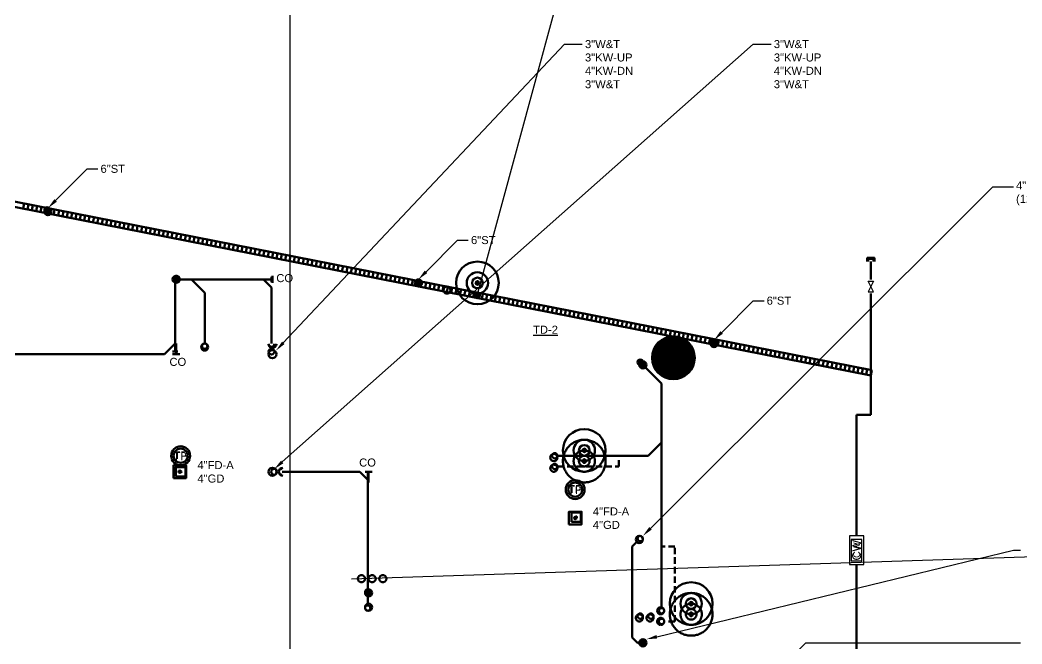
# Model space of a CAD drawing. Extents: x -3956 to 1666, y -2601 to 1886.
# Drawn here: x -967 to 158, y -1854 to -1153 of the extents above; entities that cross this region are included whole.
import ezdxf
from ezdxf.enums import TextEntityAlignment as Align

# ---------------------------------------------------------------- set-up
doc = ezdxf.new("R2010")
doc.units = 0
doc.header["$LTSCALE"] = 36
doc.header["$MEASUREMENT"] = 0
doc.linetypes.add('VENT', pattern=[0.3, 0.2, -0.1])
doc.layers.add('G-ANNO-TEXT', color=70, linetype='Continuous')
for name, color, linetype, lineweight in [('P-CW-N', 4, 'Continuous', 60), ('P-CW-N @ 128', 4, 'Continuous', 60), ('P-CW-N @ 96', 4, 'Continuous', 60), ('P-KW-N', 1, 'Continuous', 60), ('P-KW-N @ 128', 1, 'Continuous', 60), ('P-KW-N @ 96', 1, 'Continuous', 60), ('P-SAN-N', 6, 'Continuous', 60), ('P-SAN-N @ 1 (1)', 6, 'Continuous', 60), ('P-SAN-N @ 1 (2)', 6, 'Continuous', 60), ('P-SAN-N @ 12', 6, 'Continuous', 60), ('P-SAN-N @ 128', 6, 'Continuous', 60), ('P-SAN-N @ 16', 6, 'Continuous', 60), ('P-SAN-N @ 192', 6, 'Continuous', 60), ('P-SAN-N @ 2', 6, 'Continuous', 60), ('P-SAN-N @ 24', 6, 'Continuous', 60), ('P-SAN-N @ 384', 6, 'Continuous', 60), ('P-SAN-N @ 4', 6, 'Continuous', 60), ('P-SAN-N @ 48', 6, 'Continuous', 60), ('P-SAN-N @ 64', 6, 'Continuous', 60), ('P-SAN-N @ 768', 6, 'Continuous', 60), ('P-SAN-N @ 8', 6, 'Continuous', 60), ('P-SAN-N @ 96', 6, 'Continuous', 60), ('P-SANV-N', 5, 'VENT', 60), ('P-SANV-N @ 1 (1)', 5, 'VENT', 60), ('P-SANV-N @ 1 (2)', 5, 'VENT', 60), ('P-SANV-N @ 12', 5, 'VENT', 60), ('P-SANV-N @ 128', 5, 'VENT', 60), ('P-SANV-N @ 16', 5, 'VENT', 60), ('P-SANV-N @ 192', 5, 'VENT', 60), ('P-SANV-N @ 2', 5, 'VENT', 60), ('P-SANV-N @ 24', 5, 'VENT', 60), ('P-SANV-N @ 384', 5, 'VENT', 60), ('P-SANV-N @ 4', 5, 'VENT', 60), ('P-SANV-N @ 48', 5, 'VENT', 60), ('P-SANV-N @ 64', 5, 'VENT', 60), ('P-SANV-N @ 768', 5, 'VENT', 60), ('P-SANV-N @ 8', 5, 'VENT', 60), ('P-SANV-N @ 96', 5, 'VENT', 60), ('P-STRM-G-N', 130, 'Continuous', 60), ('P-STRM-G-N @ 1 (1)', 130, 'Continuous', 60), ('P-STRM-G-N @ 1 (2)', 130, 'Continuous', 60), ('P-STRM-G-N @ 12', 130, 'Continuous', 60), ('P-STRM-G-N @ 128', 130, 'Continuous', 60), ('P-STRM-G-N @ 16', 130, 'Continuous', 60), ('P-STRM-G-N @ 192', 130, 'Continuous', 60), ('P-STRM-G-N @ 2', 130, 'Continuous', 60), ('P-STRM-G-N @ 24', 130, 'Continuous', 60), ('P-STRM-G-N @ 384', 130, 'Continuous', 60), ('P-STRM-G-N @ 4', 130, 'Continuous', 60), ('P-STRM-G-N @ 48', 130, 'Continuous', 60), ('P-STRM-G-N @ 64', 130, 'Continuous', 60), ('P-STRM-G-N @ 768', 130, 'Continuous', 60), ('P-STRM-G-N @ 8', 130, 'Continuous', 60), ('P-STRM-G-N @ 96', 130, 'Continuous', 60), ('P-STRM-N', 2, 'Continuous', 60), ('P-STRM-N @ 128', 2, 'Continuous', 60), ('P-STRM-N @ 96', 2, 'Continuous', 60)]:
    doc.layers.add(name, color=color, linetype=linetype, lineweight=lineweight)
doc.styles.add('Arial', font='arial.ttf')

# ---------------------------------------------------------------- blocks, each defined once
blk = doc.blocks.new('*U17')
at = {"linetype": 'Continuous'}
blk.add_lwpolyline([(-0.0556, -0.0556), (0.0556, -0.0556), (0.0556, 0.0556), (-0.0556, 0.0556)], close=True, dxfattribs=at)
at = {"color": 7, "linetype": 'Continuous'}
blk.add_circle((0, 0), 0.01, dxfattribs=at)
blk = doc.blocks.new('*U1373')
at = {"layer": 'P-SAN-N @ 128', "xscale": 128, "yscale": 128, "zscale": 128}
blk.add_blockref('*U17', (-344, -1712.3), dxfattribs=at)
at = {"layer": 'P-SAN-N @ 96', "xscale": 96, "yscale": 96, "zscale": 96}
blk.add_blockref('*U17', (-343, -1711.3), dxfattribs=at)
blk = doc.blocks.new('*U1380')
at = {"layer": 'P-SAN-N @ 128', "xscale": 128, "yscale": 128, "zscale": 128}
blk.add_blockref('*U17', (-788, -1660.3), dxfattribs=at)
at = {"layer": 'P-SAN-N @ 96', "xscale": 96, "yscale": 96, "zscale": 96}
blk.add_blockref('*U17', (-787, -1660.3), dxfattribs=at)
blk = doc.blocks.new('*U20')
at = {"linetype": 'Continuous'}
blk.add_circle((0, 0), 0.0352, dxfattribs=at)
blk.add_arc((0.0905, 0), 0.0352, 90, 270, dxfattribs=at)
blk = doc.blocks.new('*U1387')
at = {"layer": 'P-KW-N @ 128', "xscale": 128, "yscale": 128, "zscale": 128}
blk.add_blockref('*U20', (-684, -1660.3), dxfattribs=at)
at = {"layer": 'P-KW-N @ 96', "xscale": 96, "yscale": 96, "zscale": 96}
blk.add_blockref('*U20', (-682, -1660.3), dxfattribs=at)
blk = doc.blocks.new('*U23')
at = {"linetype": 'Continuous'}
blk.add_circle((0, 0), 0.0352, dxfattribs=at)
blk.add_arc((0, 0.0905), 0.0352, 180, 360, dxfattribs=at)
blk = doc.blocks.new('*U1388')
at = {"layer": 'P-KW-N @ 128', "xscale": 128, "yscale": 128, "zscale": 128}
blk.add_blockref('*U23', (-684, -1528.3), dxfattribs=at)
at = {"layer": 'P-KW-N @ 96', "xscale": 96, "yscale": 96, "zscale": 96}
blk.add_blockref('*U23', (-685, -1525.3), dxfattribs=at)
blk = doc.blocks.new('*U21')
blk.add_circle((0, 0), 0.0312)
blk = doc.blocks.new('*U1393')
at = {"layer": 'P-KW-N @ 128', "xscale": 128, "yscale": 128, "zscale": 128}
blk.add_blockref('*U21', (-576, -1812.3), dxfattribs=at)
at = {"layer": 'P-KW-N @ 96', "xscale": 96, "yscale": 96, "zscale": 96}
blk.add_blockref('*U21', (-577, -1813.3), dxfattribs=at)
blk = doc.blocks.new('*U1394')
at = {"layer": 'P-KW-N @ 128', "xscale": 128, "yscale": 128, "zscale": 128}
blk.add_blockref('*U21', (-760, -1520.3), dxfattribs=at)
at = {"layer": 'P-KW-N @ 96', "xscale": 96, "yscale": 96, "zscale": 96}
blk.add_blockref('*U21', (-760, -1519.3), dxfattribs=at)
blk = doc.blocks.new('*U24')
h = blk.add_hatch()
h.set_pattern_fill('ANSI31', color=256, scale=0.025, angle=135)
edge = h.paths.add_edge_path()
edge.add_arc((0, 0), 0.0313, 0, 360)
blk.add_circle((0, 0), 0.0312)
blk = doc.blocks.new('*U1397')
at = {"layer": 'P-KW-N @ 128', "xscale": 128, "yscale": 128, "zscale": 128}
blk.add_blockref('*U24', (-576, -1796.3), dxfattribs=at)
at = {"layer": 'P-KW-N @ 96', "xscale": 96, "yscale": 96, "zscale": 96}
blk.add_blockref('*U24', (-577, -1795.3), dxfattribs=at)
blk = doc.blocks.new('*U1398')
at = {"layer": 'P-KW-N @ 128', "xscale": 128, "yscale": 128, "zscale": 128}
blk.add_blockref('*U24', (-792, -1444.3), dxfattribs=at)
at = {"layer": 'P-KW-N @ 96', "xscale": 96, "yscale": 96, "zscale": 96}
blk.add_blockref('*U24', (-793, -1444.3), dxfattribs=at)
blk = doc.blocks.new('*U7')
blk.add_circle((0, 0), 0.0312)
blk = doc.blocks.new('*U1401')
at = {"layer": 'P-STRM-N @ 128', "xscale": 128, "yscale": 128, "zscale": 128}
blk.add_blockref('*U7', (-272, -1736.3), dxfattribs=at)
at = {"layer": 'P-STRM-N @ 96', "xscale": 96, "yscale": 96, "zscale": 96}
blk.add_blockref('*U7', (-271, -1735.3), dxfattribs=at)
blk = doc.blocks.new('*U25')
h = blk.add_hatch()
h.set_pattern_fill('ANSI31', color=256, scale=0.025, angle=135)
edge = h.paths.add_edge_path()
edge.add_arc((0, 0), 0.0313, 0, 360)
blk.add_circle((0, 0), 0.0312)
blk = doc.blocks.new('*U1414')
at = {"layer": 'P-STRM-N @ 128', "xscale": 128, "yscale": 128, "zscale": 128}
blk.add_blockref('*U25', (-268, -1852.3), dxfattribs=at)
at = {"layer": 'P-STRM-N @ 96', "xscale": 96, "yscale": 96, "zscale": 96}
blk.add_blockref('*U25', (-268, -1852.3), dxfattribs=at)
blk = doc.blocks.new('*U26')
at = {"linetype": 'Continuous'}
blk.add_circle((0, 0), 0.0829, dxfattribs=at)
at = {"layer": 'G-ANNO-TEXT', "linetype": 'Continuous', "style": 'Arial'}
blk.add_text('TP', height=0.07812, dxfattribs=at).set_placement((0, 0), align=Align.MIDDLE)
blk = doc.blocks.new('*U1434')
at = {"layer": 'P-SAN-N @ 128', "xscale": 128, "yscale": 128, "zscale": 128}
blk.add_blockref('*U26', (-344, -1680.3), dxfattribs=at)
at = {"layer": 'P-SAN-N @ 96', "xscale": 96, "yscale": 96, "zscale": 96}
blk.add_blockref('*U26', (-344, -1680.3), dxfattribs=at)
blk = doc.blocks.new('*U1435')
at = {"layer": 'P-SAN-N @ 128', "xscale": 128, "yscale": 128, "zscale": 128}
blk.add_blockref('*U26', (-787, -1642.3), dxfattribs=at)
at = {"layer": 'P-SAN-N @ 96', "xscale": 96, "yscale": 96, "zscale": 96}
blk.add_blockref('*U26', (-787, -1642.3), dxfattribs=at)
blk = doc.blocks.new('*U1437')
at = {"layer": 'P-STRM-N @ 128', "xscale": 128, "yscale": 128, "zscale": 128}
blk.add_blockref('*U25', (-188, -1516.3), dxfattribs=at)
at = {"layer": 'P-STRM-N @ 96', "xscale": 96, "yscale": 96, "zscale": 96}
blk.add_blockref('*U25', (-187, -1516.3), dxfattribs=at)
blk = doc.blocks.new('*U1438')
at = {"layer": 'P-STRM-N @ 128', "xscale": 128, "yscale": 128, "zscale": 128}
blk.add_blockref('*U25', (-520, -1448.3), dxfattribs=at)
at = {"layer": 'P-STRM-N @ 96', "xscale": 96, "yscale": 96, "zscale": 96}
blk.add_blockref('*U25', (-454, -1462.3), dxfattribs=at)
blk = doc.blocks.new('*U1439')
at = {"layer": 'P-STRM-N @ 128', "xscale": 128, "yscale": 128, "zscale": 128}
blk.add_blockref('*U25', (-936, -1368.3), dxfattribs=at)
at = {"layer": 'P-STRM-N @ 96', "xscale": 96, "yscale": 96, "zscale": 96}
blk.add_blockref('*U25', (-937, -1366.3), dxfattribs=at)
blk = doc.blocks.new('*U27')
for p, q in [((-0.09375, -0.03125), (-0.09375, 0.03125)), ((-0.09375, 0), (0, 0))]:
    blk.add_line(p, q)
blk = doc.blocks.new('*U1450')
at = {"layer": 'P-KW-N @ 128', "xscale": 128, "yscale": 128, "zscale": 128, "rotation": 270}
blk.add_blockref('*U27', (-576, -1672.3), dxfattribs=at)
at = {"layer": 'P-KW-N @ 96', "xscale": 96, "yscale": 96, "zscale": 96, "rotation": 270}
blk.add_blockref('*U27', (-577, -1669.3), dxfattribs=at)
blk = doc.blocks.new('*U1451')
at = {"layer": 'P-KW-N @ 128', "xscale": 128, "yscale": 128, "zscale": 128, "rotation": 180}
blk.add_blockref('*U27', (-696, -1444.3), dxfattribs=at)
at = {"layer": 'P-KW-N @ 96', "xscale": 96, "yscale": 96, "zscale": 96, "rotation": 180}
blk.add_blockref('*U27', (-694, -1444.3), dxfattribs=at)
blk = doc.blocks.new('*U1452')
at = {"layer": 'P-KW-N @ 128', "xscale": 128, "yscale": 128, "zscale": 128, "rotation": 89.99999999999999}
blk.add_blockref('*U27', (-792, -1516.3), dxfattribs=at)
at = {"layer": 'P-KW-N @ 96', "xscale": 96, "yscale": 96, "zscale": 96, "rotation": 89.99999999999999}
blk.add_blockref('*U27', (-793, -1516.3), dxfattribs=at)
blk = doc.blocks.new('*U32')
blk.add_lwpolyline([(0, -0.03125), (-0.03125, -0.03125), (-0.03125, 0.03125), (0, 0.03125)])
blk = doc.blocks.new('*U1461')
at = {"layer": 'P-CW-N @ 128', "xscale": 128, "yscale": 128, "zscale": 128, "rotation": 270}
blk.add_blockref('*U32', (-12, -1424.3), dxfattribs=at)
at = {"layer": 'P-CW-N @ 96', "xscale": 96, "yscale": 96, "zscale": 96, "rotation": 270}
blk.add_blockref('*U32', (-12, -1424.3), dxfattribs=at)
blk = doc.blocks.new('*U35')
at = {"layer": 'DEFPOINTS'}
blk.add_lwpolyline([(-0.125, -0.0625), (0.125, -0.0625), (0.125, 0.0625), (-0.125, 0.0625)], close=True, dxfattribs=at)
at = {"style": 'Arial'}
blk.add_text('CW', height=0.07812, dxfattribs=at).set_placement((0, 0), align=Align.MIDDLE)
blk = doc.blocks.new('*U1465')
at = {"layer": 'P-CW-N @ 128', "xscale": 128, "yscale": 128, "zscale": 128, "rotation": 89.99999999999999}
blk.add_blockref('*U35', (-28, -1748.3), dxfattribs=at)
at = {"layer": 'P-CW-N @ 96', "xscale": 96, "yscale": 96, "zscale": 96, "rotation": 89.99999999999999}
blk.add_blockref('*U35', (-28, -1748.3), dxfattribs=at)
blk = doc.blocks.new('*U1521')
at = {"layer": 'P-SAN-N @ 1 (1)'}
blk.add_blockref('*U7', (-213.8, -1808.3), dxfattribs=at)
at = {"layer": 'P-SAN-N @ 1 (2)'}
blk.add_blockref('*U7', (-213.8, -1808.3), dxfattribs=at)
at = {"layer": 'P-SAN-N @ 12', "xscale": 12, "yscale": 12, "zscale": 12}
blk.add_blockref('*U7', (-213.8, -1808.3), dxfattribs=at)
at = {"layer": 'P-SAN-N @ 128', "xscale": 128, "yscale": 128, "zscale": 128}
blk.add_blockref('*U7', (-248, -1816.3), dxfattribs=at)
at = {"layer": 'P-SAN-N @ 16', "xscale": 16, "yscale": 16, "zscale": 16}
blk.add_blockref('*U7', (-213.8, -1808.3), dxfattribs=at)
at = {"layer": 'P-SAN-N @ 192', "xscale": 192, "yscale": 192, "zscale": 192}
blk.add_blockref('*U7', (-213.8, -1808.3), dxfattribs=at)
at = {"layer": 'P-SAN-N @ 2', "xscale": 2, "yscale": 2, "zscale": 2}
blk.add_blockref('*U7', (-213.8, -1808.3), dxfattribs=at)
at = {"layer": 'P-SAN-N @ 24', "xscale": 24, "yscale": 24, "zscale": 24}
blk.add_blockref('*U7', (-213.8, -1808.3), dxfattribs=at)
at = {"layer": 'P-SAN-N @ 384', "xscale": 384, "yscale": 384, "zscale": 384}
blk.add_blockref('*U7', (-213.8, -1808.3), dxfattribs=at)
at = {"layer": 'P-SAN-N @ 4', "xscale": 4, "yscale": 4, "zscale": 4}
blk.add_blockref('*U7', (-213.8, -1808.3), dxfattribs=at)
at = {"layer": 'P-SAN-N @ 48', "xscale": 48, "yscale": 48, "zscale": 48}
blk.add_blockref('*U7', (-213.8, -1808.3), dxfattribs=at)
at = {"layer": 'P-SAN-N @ 64', "xscale": 64, "yscale": 64, "zscale": 64}
blk.add_blockref('*U7', (-213.8, -1808.3), dxfattribs=at)
at = {"layer": 'P-SAN-N @ 768', "xscale": 768, "yscale": 768, "zscale": 768}
blk.add_blockref('*U7', (-213.8, -1808.3), dxfattribs=at)
at = {"layer": 'P-SAN-N @ 8', "xscale": 8, "yscale": 8, "zscale": 8}
blk.add_blockref('*U7', (-213.8, -1808.3), dxfattribs=at)
at = {"layer": 'P-SAN-N @ 96', "xscale": 96, "yscale": 96, "zscale": 96}
blk.add_blockref('*U7', (-247, -1816.3), dxfattribs=at)
blk = doc.blocks.new('*U1522')
at = {"layer": 'P-SANV-N @ 1 (1)'}
blk.add_blockref('*U7', (-213.8, -1820.3), dxfattribs=at)
at = {"layer": 'P-SANV-N @ 1 (2)'}
blk.add_blockref('*U7', (-213.8, -1820.3), dxfattribs=at)
at = {"layer": 'P-SANV-N @ 12', "xscale": 12, "yscale": 12, "zscale": 12}
blk.add_blockref('*U7', (-213.8, -1820.3), dxfattribs=at)
at = {"layer": 'P-SANV-N @ 128', "xscale": 128, "yscale": 128, "zscale": 128}
blk.add_blockref('*U7', (-248, -1828.3), dxfattribs=at)
at = {"layer": 'P-SANV-N @ 16', "xscale": 16, "yscale": 16, "zscale": 16}
blk.add_blockref('*U7', (-213.8, -1820.3), dxfattribs=at)
at = {"layer": 'P-SANV-N @ 192', "xscale": 192, "yscale": 192, "zscale": 192}
blk.add_blockref('*U7', (-213.8, -1820.3), dxfattribs=at)
at = {"layer": 'P-SANV-N @ 2', "xscale": 2, "yscale": 2, "zscale": 2}
blk.add_blockref('*U7', (-213.8, -1820.3), dxfattribs=at)
at = {"layer": 'P-SANV-N @ 24', "xscale": 24, "yscale": 24, "zscale": 24}
blk.add_blockref('*U7', (-213.8, -1820.3), dxfattribs=at)
at = {"layer": 'P-SANV-N @ 384', "xscale": 384, "yscale": 384, "zscale": 384}
blk.add_blockref('*U7', (-213.8, -1820.3), dxfattribs=at)
at = {"layer": 'P-SANV-N @ 4', "xscale": 4, "yscale": 4, "zscale": 4}
blk.add_blockref('*U7', (-213.8, -1820.3), dxfattribs=at)
at = {"layer": 'P-SANV-N @ 48', "xscale": 48, "yscale": 48, "zscale": 48}
blk.add_blockref('*U7', (-213.8, -1820.3), dxfattribs=at)
at = {"layer": 'P-SANV-N @ 64', "xscale": 64, "yscale": 64, "zscale": 64}
blk.add_blockref('*U7', (-213.8, -1820.3), dxfattribs=at)
at = {"layer": 'P-SANV-N @ 768', "xscale": 768, "yscale": 768, "zscale": 768}
blk.add_blockref('*U7', (-213.8, -1820.3), dxfattribs=at)
at = {"layer": 'P-SANV-N @ 8', "xscale": 8, "yscale": 8, "zscale": 8}
blk.add_blockref('*U7', (-213.8, -1820.3), dxfattribs=at)
at = {"layer": 'P-SANV-N @ 96', "xscale": 96, "yscale": 96, "zscale": 96}
blk.add_blockref('*U7', (-247, -1828.3), dxfattribs=at)
blk = doc.blocks.new('*U1526')
at = {"layer": 'P-SAN-N @ 1 (1)'}
blk.add_blockref('*U7', (-333.8, -1636.3), dxfattribs=at)
at = {"layer": 'P-SAN-N @ 1 (2)'}
blk.add_blockref('*U7', (-333.8, -1636.3), dxfattribs=at)
at = {"layer": 'P-SAN-N @ 12', "xscale": 12, "yscale": 12, "zscale": 12}
blk.add_blockref('*U7', (-333.8, -1636.3), dxfattribs=at)
at = {"layer": 'P-SAN-N @ 128', "xscale": 128, "yscale": 128, "zscale": 128}
blk.add_blockref('*U7', (-368, -1644.3), dxfattribs=at)
at = {"layer": 'P-SAN-N @ 16', "xscale": 16, "yscale": 16, "zscale": 16}
blk.add_blockref('*U7', (-333.8, -1636.3), dxfattribs=at)
at = {"layer": 'P-SAN-N @ 192', "xscale": 192, "yscale": 192, "zscale": 192}
blk.add_blockref('*U7', (-333.8, -1636.3), dxfattribs=at)
at = {"layer": 'P-SAN-N @ 2', "xscale": 2, "yscale": 2, "zscale": 2}
blk.add_blockref('*U7', (-333.8, -1636.3), dxfattribs=at)
at = {"layer": 'P-SAN-N @ 24', "xscale": 24, "yscale": 24, "zscale": 24}
blk.add_blockref('*U7', (-333.8, -1636.3), dxfattribs=at)
at = {"layer": 'P-SAN-N @ 384', "xscale": 384, "yscale": 384, "zscale": 384}
blk.add_blockref('*U7', (-333.8, -1636.3), dxfattribs=at)
at = {"layer": 'P-SAN-N @ 4', "xscale": 4, "yscale": 4, "zscale": 4}
blk.add_blockref('*U7', (-333.8, -1636.3), dxfattribs=at)
at = {"layer": 'P-SAN-N @ 48', "xscale": 48, "yscale": 48, "zscale": 48}
blk.add_blockref('*U7', (-333.8, -1636.3), dxfattribs=at)
at = {"layer": 'P-SAN-N @ 64', "xscale": 64, "yscale": 64, "zscale": 64}
blk.add_blockref('*U7', (-333.8, -1636.3), dxfattribs=at)
at = {"layer": 'P-SAN-N @ 768', "xscale": 768, "yscale": 768, "zscale": 768}
blk.add_blockref('*U7', (-333.8, -1636.3), dxfattribs=at)
at = {"layer": 'P-SAN-N @ 8', "xscale": 8, "yscale": 8, "zscale": 8}
blk.add_blockref('*U7', (-333.8, -1636.3), dxfattribs=at)
at = {"layer": 'P-SAN-N @ 96', "xscale": 96, "yscale": 96, "zscale": 96}
blk.add_blockref('*U7', (-367, -1642.3), dxfattribs=at)
blk = doc.blocks.new('*U1527')
at = {"layer": 'P-SANV-N @ 1 (1)'}
blk.add_blockref('*U7', (-333.8, -1648.3), dxfattribs=at)
at = {"layer": 'P-SANV-N @ 1 (2)'}
blk.add_blockref('*U7', (-333.8, -1648.3), dxfattribs=at)
at = {"layer": 'P-SANV-N @ 12', "xscale": 12, "yscale": 12, "zscale": 12}
blk.add_blockref('*U7', (-333.8, -1648.3), dxfattribs=at)
at = {"layer": 'P-SANV-N @ 128', "xscale": 128, "yscale": 128, "zscale": 128}
blk.add_blockref('*U7', (-368, -1656.3), dxfattribs=at)
at = {"layer": 'P-SANV-N @ 16', "xscale": 16, "yscale": 16, "zscale": 16}
blk.add_blockref('*U7', (-333.8, -1648.3), dxfattribs=at)
at = {"layer": 'P-SANV-N @ 192', "xscale": 192, "yscale": 192, "zscale": 192}
blk.add_blockref('*U7', (-333.8, -1648.3), dxfattribs=at)
at = {"layer": 'P-SANV-N @ 2', "xscale": 2, "yscale": 2, "zscale": 2}
blk.add_blockref('*U7', (-333.8, -1648.3), dxfattribs=at)
at = {"layer": 'P-SANV-N @ 24', "xscale": 24, "yscale": 24, "zscale": 24}
blk.add_blockref('*U7', (-333.8, -1648.3), dxfattribs=at)
at = {"layer": 'P-SANV-N @ 384', "xscale": 384, "yscale": 384, "zscale": 384}
blk.add_blockref('*U7', (-333.8, -1648.3), dxfattribs=at)
at = {"layer": 'P-SANV-N @ 4', "xscale": 4, "yscale": 4, "zscale": 4}
blk.add_blockref('*U7', (-333.8, -1648.3), dxfattribs=at)
at = {"layer": 'P-SANV-N @ 48', "xscale": 48, "yscale": 48, "zscale": 48}
blk.add_blockref('*U7', (-333.8, -1648.3), dxfattribs=at)
at = {"layer": 'P-SANV-N @ 64', "xscale": 64, "yscale": 64, "zscale": 64}
blk.add_blockref('*U7', (-333.8, -1648.3), dxfattribs=at)
at = {"layer": 'P-SANV-N @ 768', "xscale": 768, "yscale": 768, "zscale": 768}
blk.add_blockref('*U7', (-333.8, -1648.3), dxfattribs=at)
at = {"layer": 'P-SANV-N @ 8', "xscale": 8, "yscale": 8, "zscale": 8}
blk.add_blockref('*U7', (-333.8, -1648.3), dxfattribs=at)
at = {"layer": 'P-SANV-N @ 96', "xscale": 96, "yscale": 96, "zscale": 96}
blk.add_blockref('*U7', (-367, -1654.3), dxfattribs=at)
blk = doc.blocks.new('*U1530')
at = {"layer": 'P-SAN-N @ 1 (1)'}
blk.add_blockref('*U25', (-233.8, -1532.3), dxfattribs=at)
at = {"layer": 'P-SAN-N @ 1 (2)'}
blk.add_blockref('*U25', (-233.8, -1532.3), dxfattribs=at)
at = {"layer": 'P-SAN-N @ 12', "xscale": 12, "yscale": 12, "zscale": 12}
blk.add_blockref('*U25', (-233.8, -1532.3), dxfattribs=at)
at = {"layer": 'P-SAN-N @ 128', "xscale": 128, "yscale": 128, "zscale": 128}
blk.add_blockref('*U25', (-268, -1540.3), dxfattribs=at)
at = {"layer": 'P-SAN-N @ 16', "xscale": 16, "yscale": 16, "zscale": 16}
blk.add_blockref('*U25', (-233.8, -1532.3), dxfattribs=at)
at = {"layer": 'P-SAN-N @ 192', "xscale": 192, "yscale": 192, "zscale": 192}
blk.add_blockref('*U25', (-233.8, -1532.3), dxfattribs=at)
at = {"layer": 'P-SAN-N @ 2', "xscale": 2, "yscale": 2, "zscale": 2}
blk.add_blockref('*U25', (-233.8, -1532.3), dxfattribs=at)
at = {"layer": 'P-SAN-N @ 24', "xscale": 24, "yscale": 24, "zscale": 24}
blk.add_blockref('*U25', (-233.8, -1532.3), dxfattribs=at)
at = {"layer": 'P-SAN-N @ 384', "xscale": 384, "yscale": 384, "zscale": 384}
blk.add_blockref('*U25', (-233.8, -1532.3), dxfattribs=at)
at = {"layer": 'P-SAN-N @ 4', "xscale": 4, "yscale": 4, "zscale": 4}
blk.add_blockref('*U25', (-233.8, -1532.3), dxfattribs=at)
at = {"layer": 'P-SAN-N @ 48', "xscale": 48, "yscale": 48, "zscale": 48}
blk.add_blockref('*U25', (-233.8, -1532.3), dxfattribs=at)
at = {"layer": 'P-SAN-N @ 64', "xscale": 64, "yscale": 64, "zscale": 64}
blk.add_blockref('*U25', (-233.8, -1532.3), dxfattribs=at)
at = {"layer": 'P-SAN-N @ 768', "xscale": 768, "yscale": 768, "zscale": 768}
blk.add_blockref('*U25', (-233.8, -1532.3), dxfattribs=at)
at = {"layer": 'P-SAN-N @ 8', "xscale": 8, "yscale": 8, "zscale": 8}
blk.add_blockref('*U25', (-233.8, -1532.3), dxfattribs=at)
at = {"layer": 'P-SAN-N @ 96', "xscale": 96, "yscale": 96, "zscale": 96}
blk.add_blockref('*U25', (-271, -1537.3), dxfattribs=at)
blk = doc.blocks.new('*U1531')
at = {"layer": 'P-SANV-N @ 128', "xscale": -128, "yscale": 128, "zscale": 128}
blk.add_blockref('*U21', (-272, -1824.3), dxfattribs=at)
at = {"layer": 'P-SANV-N @ 96', "xscale": -96, "yscale": 96, "zscale": 96}
blk.add_blockref('*U21', (-271, -1822.3), dxfattribs=at)
blk = doc.blocks.new('*U1532')
at = {"layer": 'P-SANV-N @ 128', "xscale": -128, "yscale": 128, "zscale": 128}
blk.add_blockref('*U21', (-260, -1824.3), dxfattribs=at)
at = {"layer": 'P-SANV-N @ 96', "xscale": -96, "yscale": 96, "zscale": 96}
blk.add_blockref('*U21', (-259, -1822.3), dxfattribs=at)
blk = doc.blocks.new('*U1542')
at = {"layer": 'P-STRM-G-N @ 1 (1)'}
blk.add_blockref('*U7', (-453.8, -1448.3), dxfattribs=at)
at = {"layer": 'P-STRM-G-N @ 1 (2)'}
blk.add_blockref('*U7', (-453.8, -1448.3), dxfattribs=at)
at = {"layer": 'P-STRM-G-N @ 12', "xscale": 12, "yscale": 12, "zscale": 12}
blk.add_blockref('*U7', (-453.8, -1448.3), dxfattribs=at)
at = {"layer": 'P-STRM-G-N @ 128', "xscale": 128, "yscale": 128, "zscale": 128}
blk.add_blockref('*U7', (-488, -1456.3), dxfattribs=at)
at = {"layer": 'P-STRM-G-N @ 16', "xscale": 16, "yscale": 16, "zscale": 16}
blk.add_blockref('*U7', (-453.8, -1448.3), dxfattribs=at)
at = {"layer": 'P-STRM-G-N @ 192', "xscale": 192, "yscale": 192, "zscale": 192}
blk.add_blockref('*U7', (-453.8, -1448.3), dxfattribs=at)
at = {"layer": 'P-STRM-G-N @ 2', "xscale": 2, "yscale": 2, "zscale": 2}
blk.add_blockref('*U7', (-453.8, -1448.3), dxfattribs=at)
at = {"layer": 'P-STRM-G-N @ 24', "xscale": 24, "yscale": 24, "zscale": 24}
blk.add_blockref('*U7', (-453.8, -1448.3), dxfattribs=at)
at = {"layer": 'P-STRM-G-N @ 384', "xscale": 384, "yscale": 384, "zscale": 384}
blk.add_blockref('*U7', (-453.8, -1448.3), dxfattribs=at)
at = {"layer": 'P-STRM-G-N @ 4', "xscale": 4, "yscale": 4, "zscale": 4}
blk.add_blockref('*U7', (-453.8, -1448.3), dxfattribs=at)
at = {"layer": 'P-STRM-G-N @ 48', "xscale": 48, "yscale": 48, "zscale": 48}
blk.add_blockref('*U7', (-453.8, -1448.3), dxfattribs=at)
at = {"layer": 'P-STRM-G-N @ 64', "xscale": 64, "yscale": 64, "zscale": 64}
blk.add_blockref('*U7', (-453.8, -1448.3), dxfattribs=at)
at = {"layer": 'P-STRM-G-N @ 768', "xscale": 768, "yscale": 768, "zscale": 768}
blk.add_blockref('*U7', (-453.8, -1448.3), dxfattribs=at)
at = {"layer": 'P-STRM-G-N @ 8', "xscale": 8, "yscale": 8, "zscale": 8}
blk.add_blockref('*U7', (-453.8, -1448.3), dxfattribs=at)
at = {"layer": 'P-STRM-G-N @ 96', "xscale": 96, "yscale": 96, "zscale": 96}
blk.add_blockref('*U7', (-454, -1462.3), dxfattribs=at)

msp = doc.modelspace()

# ---------------------------------------------------------------- linework, layer by layer
at = {"linetype": 'Continuous'}
msp.add_lwpolyline([(-15, -1446.3), (-9, -1446.3), (-15, -1458.3), (-9, -1458.3), (-15, -1446.3)], dxfattribs=at)
at = {"layer": 'DEFPOINTS'}
for p, q in [((-664, -2601.3), (-664, -369.3)), ((-454, -1462.3), (-304, -910.3)), ((-595, -1780.3), (425, -1747.3))]:
    msp.add_line(p, q, dxfattribs=at)
at = {"layer": 'G-ANNO-TEXT'}
for points in [[(-673, -1649.3), (-144, -1180.3), (-124, -1180.3)], [(-671.8, -1515.5), (-356, -1180.3), (-336, -1180.3)], [(-927.5, -1355.8), (-892, -1320.3), (-880, -1320.3)], [(-259.5, -1723.8), (125, -1340.3), (148, -1340.3)], [(-511.5, -1435.8), (-476, -1400.3), (-464, -1400.3)], [(-179.5, -1503.8), (-144, -1468.3), (-132, -1468.3)], [(-252.3, -1845.4), (148, -1748.3), (156, -1748.3)], [(-175.5, -1942.8), (-85, -1852.3), (156, -1852.3)]]:
    msp.add_lwpolyline(points, dxfattribs=at)
for points in [[(-926.1, -1357.2), (-936, -1364.3), (-928.9, -1354.4)], [(-510.1, -1437.2), (-520, -1444.3), (-512.9, -1434.4)], [(-178.1, -1505.2), (-188, -1512.3), (-180.9, -1502.4)], [(-670.3, -1516.9), (-680, -1524.3), (-673.2, -1514.2)], [(-671.7, -1650.8), (-682, -1657.3), (-674.3, -1647.8)], [(-258.1, -1725.2), (-268, -1732.3), (-260.9, -1722.4)], [(-251.9, -1847.4), (-264, -1848.3), (-252.8, -1843.5)]]:
    msp.add_solid(points, dxfattribs=at)
at = {"layer": 'P-CW-N'}
for p, q in [((-12, -1444.3), (-12, -1424.3)), ((-12, -1596.3), (-12, -1460.3)), ((-28, -1596.3), (-12, -1596.3)), ((-28, -1732.3), (-28, -1596.3)), ((-28, -2164.3), (-28, -1764.3))]:
    msp.add_line(p, q, dxfattribs=at)
at = {"layer": 'P-KW-N'}
for p, q in [((-793, -1516.3), (-793, -1447.3)), ((-790, -1444.3), (-694, -1444.3)), ((-760, -1459.3), (-775, -1444.3)), ((-694, -1444.3), (-685, -1453.3)), ((-760, -1516.3), (-760, -1459.3)), ((-685, -1453.3), (-685, -1516.3)), ((-805, -1528.3), (-793, -1516.3)), ((-991, -1528.3), (-805, -1528.3)), ((-673, -1660.3), (-586, -1660.3)), ((-586, -1660.3), (-577, -1669.3)), ((-577, -1669.3), (-577, -1792.3)), ((-577, -1810.3), (-577, -1798.3))]:
    msp.add_line(p, q, dxfattribs=at)
at = {"layer": 'P-SAN-N', "color": 7}
for p, q in [((-964, -1364.9), (-962.8, -1359)), ((-959.1, -1365.8), (-957.9, -1359.9)), ((-954.2, -1366.8), (-953, -1360.9)), ((-949.3, -1367.8), (-948.1, -1361.9)), ((-944.4, -1368.7), (-943.2, -1362.8)), ((-939.5, -1369.7), (-938.3, -1363.8)), ((-934.5, -1370.7), (-933.4, -1364.8)), ((-929.6, -1371.6), (-928.5, -1365.7)), ((-924.7, -1372.6), (-923.6, -1366.7)), ((-919.8, -1373.6), (-918.7, -1367.7)), ((-914.9, -1374.5), (-913.8, -1368.6)), ((-910, -1375.5), (-908.9, -1369.6)), ((-905.1, -1376.4), (-904, -1370.6)), ((-900.2, -1377.4), (-899, -1371.5)), ((-895.3, -1378.4), (-894.1, -1372.5)), ((-890.4, -1379.3), (-889.2, -1373.5)), ((-885.5, -1380.3), (-884.3, -1374.4)), ((-880.6, -1381.3), (-879.4, -1375.4)), ((-875.7, -1382.2), (-874.5, -1376.4)), ((-870.8, -1383.2), (-869.6, -1377.3)), ((-865.9, -1384.2), (-864.7, -1378.3)), ((-861, -1385.1), (-859.8, -1379.3)), ((-856.1, -1386.1), (-854.9, -1380.2)), ((-851.1, -1387.1), (-850, -1381.2)), ((-846.2, -1388), (-845.1, -1382.1)), ((-841.3, -1389), (-840.2, -1383.1)), ((-836.4, -1390), (-835.3, -1384.1)), ((-831.5, -1390.9), (-830.4, -1385)), ((-826.6, -1391.9), (-825.5, -1386)), ((-821.7, -1392.9), (-820.6, -1387)), ((-816.8, -1393.8), (-815.6, -1387.9)), ((-811.9, -1394.8), (-810.7, -1388.9)), ((-807, -1395.8), (-805.8, -1389.9)), ((-802.1, -1396.7), (-800.9, -1390.8)), ((-797.2, -1397.7), (-796, -1391.8)), ((-792.3, -1398.7), (-791.1, -1392.8)), ((-787.4, -1399.6), (-786.2, -1393.7)), ((-782.5, -1400.6), (-781.3, -1394.7)), ((-777.6, -1401.6), (-776.4, -1395.7)), ((-772.7, -1402.5), (-771.5, -1396.6)), ((-767.7, -1403.5), (-766.6, -1397.6)), ((-762.8, -1404.5), (-761.7, -1398.6)), ((-757.9, -1405.4), (-756.8, -1399.5)), ((-753, -1406.4), (-751.9, -1400.5)), ((-748.1, -1407.4), (-747, -1401.5)), ((-743.2, -1408.3), (-742.1, -1402.4)), ((-738.3, -1409.3), (-737.2, -1403.4)), ((-733.4, -1410.2), (-732.2, -1404.4)), ((-728.5, -1411.2), (-727.3, -1405.3)), ((-723.6, -1412.2), (-722.4, -1406.3)), ((-718.7, -1413.1), (-717.5, -1407.3)), ((-713.8, -1414.1), (-712.6, -1408.2)), ((-708.9, -1415.1), (-707.7, -1409.2)), ((-704, -1416), (-702.8, -1410.2)), ((-699.1, -1417), (-697.9, -1411.1)), ((-694.2, -1418), (-693, -1412.1)), ((-689.3, -1418.9), (-688.1, -1413.1)), ((-684.3, -1419.9), (-683.2, -1414)), ((-679.4, -1420.9), (-678.3, -1415)), ((-674.5, -1421.8), (-673.4, -1416)), ((-669.6, -1422.8), (-668.5, -1416.9)), ((-664.7, -1423.8), (-663.6, -1417.9)), ((-659.8, -1424.7), (-658.7, -1418.8)), ((-654.9, -1425.7), (-653.8, -1419.8)), ((-650, -1426.7), (-648.8, -1420.8)), ((-645.1, -1427.6), (-643.9, -1421.7)), ((-640.2, -1428.6), (-639, -1422.7)), ((-635.3, -1429.6), (-634.1, -1423.7)), ((-630.4, -1430.5), (-629.2, -1424.6)), ((-625.5, -1431.5), (-624.3, -1425.6)), ((-620.6, -1432.5), (-619.4, -1426.6)), ((-615.7, -1433.4), (-614.5, -1427.5)), ((-610.8, -1434.4), (-609.6, -1428.5)), ((-605.9, -1435.4), (-604.7, -1429.5)), ((-600.9, -1436.3), (-599.8, -1430.4)), ((-596, -1437.3), (-594.9, -1431.4)), ((-591.1, -1438.3), (-590, -1432.4)), ((-586.2, -1439.2), (-585.1, -1433.3)), ((-581.3, -1440.2), (-580.2, -1434.3)), ((-576.4, -1441.2), (-575.3, -1435.3)), ((-571.5, -1442.1), (-570.4, -1436.2)), ((-566.6, -1443.1), (-565.4, -1437.2)), ((-561.7, -1444), (-560.5, -1438.2)), ((-556.8, -1445), (-555.6, -1439.1)), ((-551.9, -1446), (-550.7, -1440.1)), ((-547, -1446.9), (-545.8, -1441.1)), ((-542.1, -1447.9), (-540.9, -1442)), ((-537.2, -1448.9), (-536, -1443)), ((-532.3, -1449.8), (-531.1, -1444)), ((-527.4, -1450.8), (-526.2, -1444.9)), ((-522.5, -1451.8), (-521.3, -1445.9)), ((-517.5, -1452.7), (-516.4, -1446.9)), ((-512.6, -1453.7), (-511.5, -1447.8)), ((-507.7, -1454.7), (-506.6, -1448.8)), ((-502.8, -1455.6), (-501.7, -1449.8)), ((-497.9, -1456.6), (-496.8, -1450.7)), ((-493, -1457.6), (-491.9, -1451.7)), ((-488.1, -1458.5), (-487, -1452.6)), ((-483.2, -1459.5), (-482, -1453.6)), ((-478.3, -1460.5), (-477.1, -1454.6)), ((-473.4, -1461.4), (-472.2, -1455.5)), ((-468.5, -1462.4), (-467.3, -1456.5)), ((-463.6, -1463.4), (-462.4, -1457.5)), ((-458.7, -1464.3), (-457.5, -1458.4)), ((-453.8, -1465.3), (-452.6, -1459.4)), ((-448.9, -1466.3), (-447.7, -1460.4)), ((-444, -1467.2), (-442.8, -1461.3)), ((-439.1, -1468.2), (-437.9, -1462.3)), ((-434.1, -1469.2), (-433, -1463.3)), ((-429.2, -1470.1), (-428.1, -1464.2)), ((-424.3, -1471.1), (-423.2, -1465.2)), ((-419.4, -1472.1), (-418.3, -1466.2)), ((-414.5, -1473), (-413.4, -1467.1)), ((-409.6, -1474), (-408.5, -1468.1)), ((-404.7, -1475), (-403.6, -1469.1)), ((-399.8, -1475.9), (-398.6, -1470)), ((-394.9, -1476.9), (-393.7, -1471)), ((-390, -1477.8), (-388.8, -1472)), ((-385.1, -1478.8), (-383.9, -1472.9)), ((-380.2, -1479.8), (-379, -1473.9)), ((-375.3, -1480.7), (-374.1, -1474.9)), ((-370.4, -1481.7), (-369.2, -1475.8)), ((-365.5, -1482.7), (-364.3, -1476.8)), ((-360.6, -1483.6), (-359.4, -1477.8)), ((-355.7, -1484.6), (-354.5, -1478.7)), ((-350.7, -1485.6), (-349.6, -1479.7)), ((-345.8, -1486.5), (-344.7, -1480.7)), ((-340.9, -1487.5), (-339.8, -1481.6)), ((-336, -1488.5), (-334.9, -1482.6)), ((-331.1, -1489.4), (-330, -1483.6)), ((-326.2, -1490.4), (-325.1, -1484.5)), ((-321.3, -1491.4), (-320.2, -1485.5)), ((-316.4, -1492.3), (-315.2, -1486.4)), ((-311.5, -1493.3), (-310.3, -1487.4)), ((-306.6, -1494.3), (-305.4, -1488.4)), ((-301.7, -1495.2), (-300.5, -1489.3)), ((-296.8, -1496.2), (-295.6, -1490.3)), ((-291.9, -1497.2), (-290.7, -1491.3)), ((-287, -1498.1), (-285.8, -1492.2)), ((-282.1, -1499.1), (-280.9, -1493.2)), ((-277.2, -1500.1), (-276, -1494.2)), ((-272.3, -1501), (-271.1, -1495.1)), ((-267.3, -1502), (-266.2, -1496.1)), ((-262.4, -1503), (-261.3, -1497.1)), ((-257.5, -1503.9), (-256.4, -1498)), ((-252.6, -1504.9), (-251.5, -1499)), ((-247.7, -1505.9), (-246.6, -1500)), ((-242.8, -1506.8), (-241.7, -1500.9)), ((-237.9, -1507.8), (-236.8, -1501.9)), ((-233, -1508.8), (-231.8, -1502.9)), ((-228.1, -1509.7), (-226.9, -1503.8)), ((-223.2, -1510.7), (-222, -1504.8)), ((-218.3, -1511.6), (-217.1, -1505.8)), ((-213.4, -1512.6), (-212.2, -1506.7)), ((-208.5, -1513.6), (-207.3, -1507.7)), ((-203.6, -1514.5), (-202.4, -1508.7)), ((-198.7, -1515.5), (-197.5, -1509.6)), ((-193.8, -1516.5), (-192.6, -1510.6)), ((-188.9, -1517.4), (-187.7, -1511.6)), ((-183.9, -1518.4), (-182.8, -1512.5)), ((-179, -1519.4), (-177.9, -1513.5)), ((-174.1, -1520.3), (-173, -1514.5)), ((-169.2, -1521.3), (-168.1, -1515.4)), ((-164.3, -1522.3), (-163.2, -1516.4)), ((-159.4, -1523.2), (-158.3, -1517.4)), ((-154.5, -1524.2), (-153.4, -1518.3)), ((-149.6, -1525.2), (-148.4, -1519.3)), ((-144.7, -1526.1), (-143.5, -1520.2)), ((-139.8, -1527.1), (-138.6, -1521.2)), ((-134.9, -1528.1), (-133.7, -1522.2)), ((-130, -1529), (-128.8, -1523.1)), ((-125.1, -1530), (-123.9, -1524.1)), ((-120.2, -1531), (-119, -1525.1)), ((-115.3, -1531.9), (-114.1, -1526)), ((-110.4, -1532.9), (-109.2, -1527)), ((-105.5, -1533.9), (-104.3, -1528)), ((-100.5, -1534.8), (-99.4, -1528.9)), ((-95.6, -1535.8), (-94.5, -1529.9)), ((-90.7, -1536.8), (-89.6, -1530.9)), ((-85.8, -1537.7), (-84.7, -1531.8)), ((-80.9, -1538.7), (-79.8, -1532.8)), ((-76, -1539.7), (-74.9, -1533.8)), ((-71.1, -1540.6), (-70, -1534.7)), ((-66.2, -1541.6), (-65, -1535.7)), ((-61.3, -1542.6), (-60.1, -1536.7)), ((-56.4, -1543.5), (-55.2, -1537.6)), ((-51.5, -1544.5), (-50.3, -1538.6)), ((-46.6, -1545.4), (-45.4, -1539.6)), ((-41.7, -1546.4), (-40.5, -1540.5)), ((-36.8, -1547.4), (-35.6, -1541.5)), ((-31.9, -1548.3), (-30.7, -1542.5)), ((-27, -1549.3), (-25.8, -1543.4)), ((-22.1, -1550.3), (-20.9, -1544.4)), ((-17.2, -1551.2), (-16, -1545.4)), ((-12.2, -1552.2), (-11.1, -1546.3))]:
    msp.add_line(p, q, dxfattribs=at)
at = {"layer": 'P-SAN-N'}
for p, q in [((-247, -1561.3), (-268, -1540.3)), ((-247, -1813.3), (-247, -1561.3)), ((-262, -1642.3), (-247, -1627.3)), ((-364, -1642.3), (-262, -1642.3))]:
    msp.add_line(p, q, dxfattribs=at)
at = {"layer": 'P-SANV-N'}
for p, q in [((-295, -1654.3), (-295, -1642.3)), ((-364, -1654.3), (-295, -1654.3)), ((-232, -1744.3), (-247, -1744.3)), ((-232, -1828.3), (-232, -1744.3)), ((-232, -1828.3), (-244, -1828.3))]:
    msp.add_line(p, q, dxfattribs=at)
at = {"layer": 'P-STRM-N'}
for p, q in [((-1026.8, -1346.4), (-10.8, -1546.4)), ((-12, -1552.3), (-1028, -1352.3)), ((-10.8, -1546.4), (-12, -1552.3)), ((-280, -1744.3), (-274, -1738.3)), ((-280, -1846.3), (-280, -1744.3)), ((-280, -1846.3), (-274, -1852.3)), ((-271, -1852.3), (-274, -1852.3))]:
    msp.add_line(p, q, dxfattribs=at)

# ---------------------------------------------------------------- block references
at = {"layer": 'P-CW-N'}
for name in ['*U1461', '*U1465']:
    msp.add_blockref(name, (0, 0), dxfattribs=at)
at = {"layer": 'P-KW-N'}
for name in ['*U1398', '*U1451', '*U1452', '*U1394', '*U1388', '*U1387', '*U1450', '*U1397', '*U1393']:
    msp.add_blockref(name, (0, 0), dxfattribs=at)
at = {"layer": 'P-SAN-N'}
for name in ['*U1530', '*U1526', '*U1435', '*U1380', '*U1434', '*U1373', '*U1521']:
    msp.add_blockref(name, (0, 0), dxfattribs=at)
at = {"layer": 'P-SANV-N'}
for name in ['*U1527', '*U1522', '*U1531', '*U1532']:
    msp.add_blockref(name, (0, 0), dxfattribs=at)
at = {"layer": 'P-SANV-N @ 128', "xscale": 128, "yscale": 128, "zscale": 128}
for p in [(-584, -1780.3), (-572, -1780.3), (-560, -1780.3)]:
    msp.add_blockref('*U21', p, dxfattribs=at)
at = {"layer": 'P-STRM-G-N'}
msp.add_blockref('*U1542', (0, 0), dxfattribs=at)
at = {"layer": 'P-STRM-N'}
for name in ['*U1439', '*U1438', '*U1437', '*U1401', '*U1414']:
    msp.add_blockref(name, (0, 0), dxfattribs=at)

# ---------------------------------------------------------------- texts
at = {"layer": 'G-ANNO-TEXT', "style": 'Arial'}
for s, p in [('CO', (-679.6, -1447.4)), ('%%UTD-2', (-391.3, -1505.3)), ('CO', (-799.6, -1541.4)), ('4"FD-A', (-768.2, -1657.3)), ('CO', (-586.6, -1654.4)), ('4"GD', (-768.2, -1672.4)), ('4"FD-A', (-324.2, -1709.3)), ('4"GD', (-324.2, -1724.4))]:
    msp.add_text(s, height=9, dxfattribs=at).set_placement(p)
at = {"layer": 'G-ANNO-TEXT', "char_height": 9, "attachment_point": 1, "style": 'Arial'}
for s, insert in [('3"W&T\\P3"KW-UP\\P4"KW-DN\\P3"W&T', (-333, -1175.7)), ('3"W&T\\P3"KW-UP\\P4"KW-DN\\P3"W&T', (-121, -1175.7)), ('6"ST', (-877, -1315.7)), ('4"ST-UP\\P(1200 FT²)', (151, -1334.4)), ('6"ST', (-461, -1395.7)), ('6"ST', (-129, -1463.7))]:
    msp.add_mtext(s, dxfattribs=dict(at, insert=insert))

doc.saveas('drawing.dxf')
